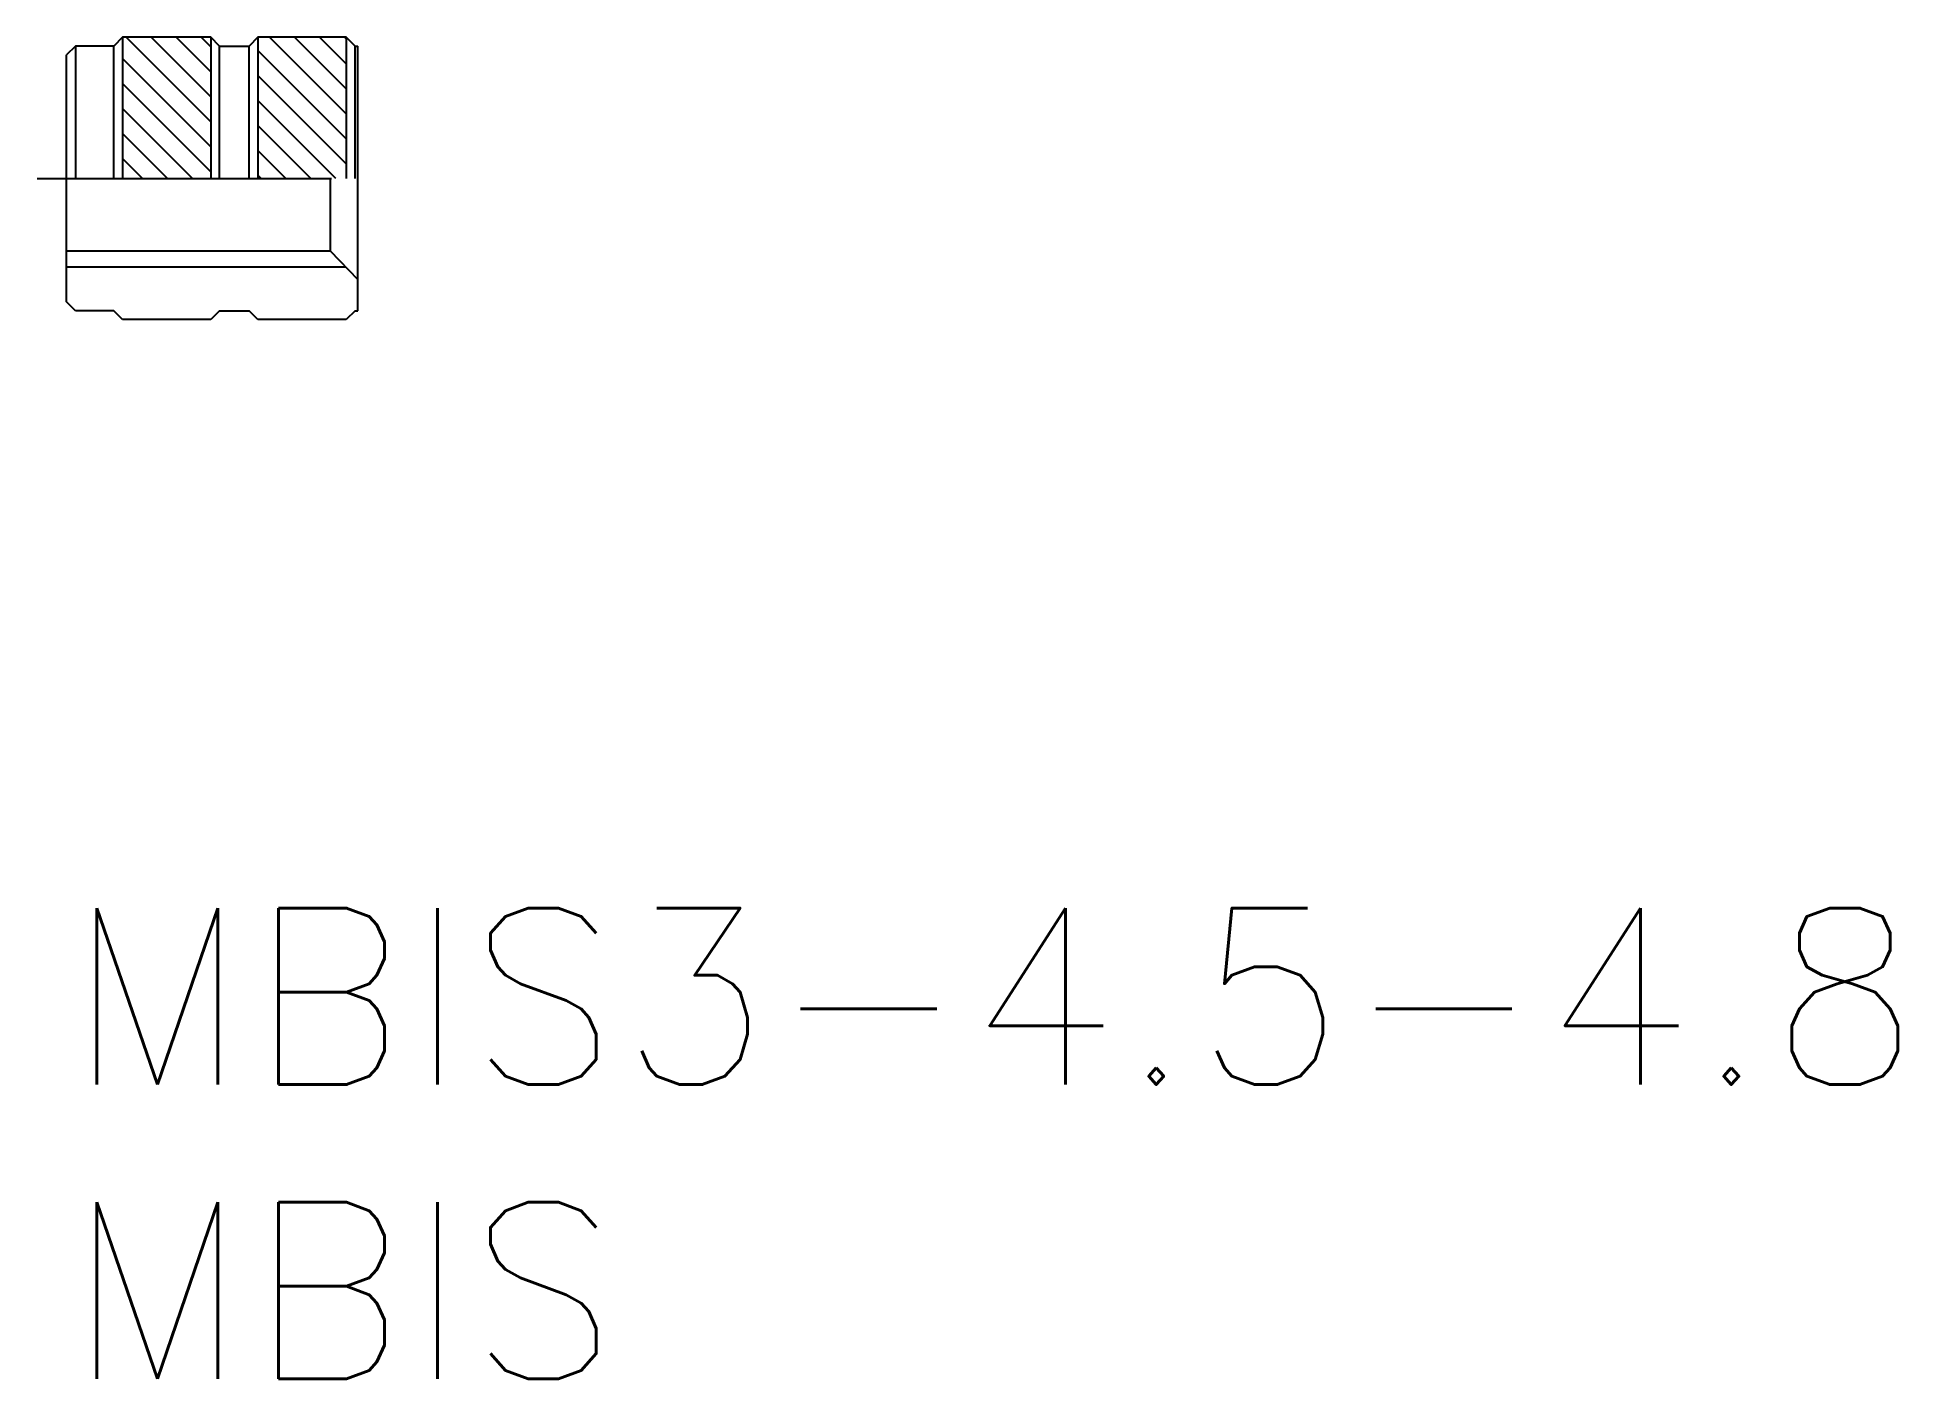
# Model space of a CAD drawing. Extents: x -0.5 to 31.1, y -8 to 14.8.
import ezdxf

# ---------------------------------------------------------------- set-up
doc = ezdxf.new("R2010")
doc.units = 0
doc.header["$LTSCALE"] = 0.5
doc.linetypes.add('CENTER', pattern=[50.8, 31.75, -6.35, 6.35, -6.35])
doc.linetypes.add('DASHDOT', pattern=[17, 10, -2, 3, -2])
for name, color, linetype in [('MSM_CENTER', 1, 'CENTER'), ('MSM_CONTINUOUS', 7, 'CONTINUOUS'), ('MSM_NARROW', 5, 'CONTINUOUS'), ('MSM_PART_NUMBER', 7, 'CONTINUOUS')]:
    doc.layers.add(name, color=color, linetype=linetype)
doc.styles.get("Standard").update_dxf_attribs({"font": 'txt.shx', "height": 3, "bigfont": 'bigfont.shx'})

msp = doc.modelspace()

# ---------------------------------------------------------------- linework, layer by layer
at = {"layer": 'MSM_CENTER', "linetype": 'DASHDOT'}
msp.add_line((-0.5, 12.4), (5.45, 12.4), dxfattribs=at)
at = {"layer": 'MSM_CONTINUOUS'}
for p, q in [((0.15, 14.65), (0, 14.5)), ((0.8, 14.65), (0.15, 14.65)), ((0.15, 14.65), (0.15, 12.4)), ((0.95, 14.8), (0.8, 14.65)), ((0.8, 12.4), (0.8, 14.65)), ((2.45, 14.8), (0.95, 14.8)), ((0.95, 14.8), (0.95, 12.4)), ((2.45, 13.362), (1.012, 14.8)), ((2.45, 13.787), (1.437, 14.8)), ((2.45, 14.211), (1.861, 14.8)), ((2.45, 14.635), (2.285, 14.8)), ((2.6, 14.65), (2.45, 14.8)), ((2.45, 14.8), (2.45, 12.4)), ((2.6, 14.65), (3.1, 14.65)), ((2.6, 12.4), (2.6, 14.65)), ((3.25, 14.8), (3.1, 14.65)), ((3.1, 12.4), (3.1, 14.65)), ((4.75, 14.8), (3.25, 14.8)), ((3.25, 14.8), (3.25, 12.4)), ((4.75, 13.074), (3.25, 14.574)), ((4.75, 13.499), (3.449, 14.8)), ((4.75, 13.923), (3.873, 14.8)), ((4.75, 14.347), (4.297, 14.8)), ((4.75, 14.771), (4.721, 14.8)), ((4.9, 14.65), (4.75, 14.8)), ((4.75, 14.8), (4.75, 12.4)), ((4.9, 14.65), (4.95, 14.65)), ((4.9, 12.4), (4.9, 14.65)), ((4.95, 10.15), (4.95, 14.65)), ((0, 10.3), (0, 14.5)), ((2.45, 12.938), (0.95, 14.438)), ((2.45, 12.514), (0.95, 14.014)), ((4.75, 12.65), (3.25, 14.15)), ((4.576, 12.4), (3.25, 13.726)), ((2.139, 12.4), (0.95, 13.589)), ((4.152, 12.4), (3.25, 13.302)), ((1.715, 12.4), (0.95, 13.165)), ((1.291, 12.4), (0.95, 12.741)), ((3.727, 12.4), (3.25, 12.877)), ((3.303, 12.4), (3.25, 12.453)), ((4.476, 12.4), (4.476, 11.171)), ((0, 11.171), (4.476, 11.171)), ((4.476, 11.171), (4.95, 10.681)), ((0.15, 10.15), (0, 10.3)), ((0.8, 10.15), (0.15, 10.15)), ((0.95, 10), (0.8, 10.15)), ((2.6, 10.15), (2.45, 10)), ((2.6, 10.15), (3.1, 10.15)), ((3.25, 10), (3.1, 10.15)), ((4.9, 10.15), (4.75, 10)), ((4.9, 10.15), (4.95, 10.15)), ((2.45, 10), (0.95, 10)), ((4.75, 10), (3.25, 10))]:
    msp.add_line(p, q, dxfattribs=at)
at = {"layer": 'MSM_NARROW', "linetype": 'CONTINUOUS'}
msp.add_line((0, 10.9), (4.738, 10.9), dxfattribs=at)

# ---------------------------------------------------------------- texts
at = {"layer": 'MSM_PART_NUMBER'}
for s, p in [('MBIS3-4.5-4.8', (0, -3)), ('MBIS', (0, -8))]:
    msp.add_text(s, height=3, dxfattribs=at).set_placement(p)

doc.saveas('drawing.dxf')
